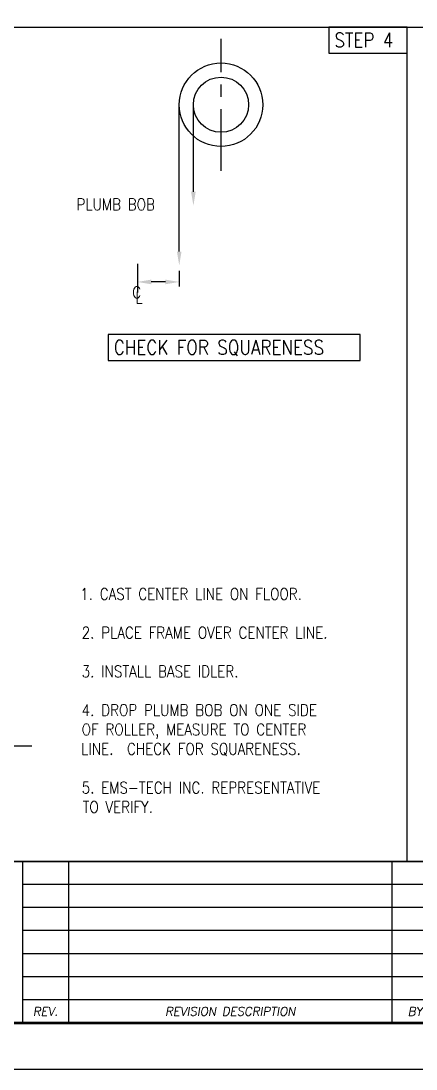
# Model space of a CAD drawing. Extents: x 0 to 13716, y 0 to 9144.
# Drawn here: x 3127 to 4757, y 0 to 4330 of the extents above; entities that cross this region are included whole.
import ezdxf
from ezdxf.enums import TextEntityAlignment as Align

# ---------------------------------------------------------------- set-up
doc = ezdxf.new("R2010")
doc.units = 0
doc.header["$LTSCALE"] = 8
doc.linetypes.add('CENTER', pattern=[50.8, 31.75, -6.35, 6.35, -6.35])
for name, color, linetype in [('EMS_BORDER', 7, 'CONTINUOUS'), ('EMS_CL', 1, 'CENTER'), ('EMS_DIM', 3, 'CONTINUOUS'), ('EMS_OBJECT', 2, 'CONTINUOUS'), ('EMS_SHEET', 252, 'CONTINUOUS'), ('EMS_TXT', 2, 'CONTINUOUS')]:
    doc.layers.add(name, color=color, linetype=linetype)
doc.styles.add('EMS', font='Romans.shx', dxfattribs={"width": 0.85, "height": 48})
doc.styles.add('EMS_STATUS', font='txt', dxfattribs={"oblique": 15, "height": 4.7625})
doc.styles.add('ROMANS', font='Romans', dxfattribs={"width": 0.85, "height": 48})

# ---------------------------------------------------------------- blocks, each defined once
blk = doc.blocks.new('EMS_BORDER')
at = {"layer": 'EMS_BORDER'}
for p, q in [((208.88, 57.17), (208.88, 12.7)), ((221.58, 57.17), (221.58, 12.7)), ((310.53, 57.17), (310.53, 12.7)), ((355, 50.82), (208.88, 50.82)), ((355, 44.47), (208.88, 44.47)), ((355, 38.11), (208.88, 38.11)), ((355, 31.76), (208.88, 31.76)), ((355, 25.41), (208.88, 25.41)), ((355, 19.05), (208.88, 19.05))]:
    blk.add_line(p, q, dxfattribs=at)
at = {"layer": 'EMS_BORDER', "const_width": 0.762}
blk.add_lwpolyline([(900.7, 12.7), (26.4, 12.7, -0.414214), (25.4, 13.7), (25.4, 595.9, -0.414214), (26.4, 596.9), (900.7, 596.9, -0.414214), (901.7, 595.9), (901.7, 13.7, -0.414214)], format="xyb", close=True, dxfattribs=at)
at = {"layer": 'EMS_BORDER', "const_width": 0.508}
blk.add_lwpolyline([(901.7, 57.17), (25.4, 57.17)], dxfattribs=at)
at = {"layer": 'EMS_BORDER', "color": 3, "style": 'EMS', "oblique": 10}
for s, height, p in [('REV.', 2.369, (215.23, 15.88)), ('REVISION DESCRIPTION', 2.3693, (266.06, 15.88)), ('BY', 2.369, (316.88, 15.88))]:
    blk.add_text(s, height=height, dxfattribs=at).set_placement(p, align=Align.MIDDLE_CENTER)
at = {"layer": 'EMS_BORDER', "color": 2, "style": 'EMS', "width": 0.85}
for tag, p in [('SCALE', (608.16, 47.68)), ('DATE', (608.16, 36.58)), ('DRAWN', (608.16, 25.48)), ('CHECKED', (608.16, 14.38))]:
    blk.add_attdef(tag, text='', height=3.17, dxfattribs=at).set_placement(p, align=Align.CENTER)
at = {"layer": 'EMS_BORDER', "color": 7, "style": 'EMS_STATUS', "oblique": 15}
for tag, p in [('STATUSLINE1', (678.04, 46.72)), ('STATUSLINE2', (678.04, 40.37))]:
    blk.add_attdef(tag, text='', height=4.76, dxfattribs=at).set_placement(p, align=Align.CENTER)
at = {"layer": 'EMS_BORDER', "color": 7, "style": 'EMS', "width": 0.85}
for tag, height, p in [('DRAWINGTITLELINE1', 3.81, (856.17, 43.6)), ('DRAWINGTITLELINE2', 3.81, (856.17, 37.25)), ('DRAWINGTITLELINE3', 3.81, (856.17, 30.9)), ('PROJECTTITLELINE1', 3.81, (678.04, 23.6)), ('PROJECTTITLELINE2', 3.81, (678.04, 17.25)), ('DWGNO1', 3.97, (856.17, 15.25))]:
    blk.add_attdef(tag, text='', height=height, dxfattribs=at).set_placement(p, align=Align.CENTER)
at = {"layer": 'EMS_BORDER', "color": 2, "style": 'EMS', "oblique": 10, "width": 0.85}
blk.add_attdef('APP', text='', height=2.54, dxfattribs=at).set_placement((818.7, 15.96), align=Align.CENTER)
at = {"layer": 'EMS_BORDER', "color": 7, "style": 'EMS', "width": 0.85}
blk.add_attdef('REV', text='', height=3.81, dxfattribs=at).set_placement((893.7, 17.14), align=Align.MIDDLE_CENTER)
blk = doc.blocks.new('*U167')
at = {"layer": 'EMS_DIM'}
blk.add_lwpolyline([(3780.2, 3377.1), (3780.2, 3983.6)], dxfattribs=at)
blk.add_solid([(3789.7, 3377.1), (3780.2, 3319.9), (3770.6, 3377.1)], dxfattribs=at)
blk = doc.blocks.new('*U168')
at = {"layer": 'EMS_DIM'}
blk.add_lwpolyline([(3838.7, 3623.8), (3838.7, 3983.6)], dxfattribs=at)
blk.add_solid([(3848.2, 3623.8), (3838.7, 3566.7), (3829.1, 3623.8)], dxfattribs=at)
blk = doc.blocks.new('*U169')
at = {"layer": 'EMS_TXT', "style": 'ROMANS', "width": 0.85}
blk.add_text('PLUMB BOB', height=48, dxfattribs=at).set_placement((3356.2, 3547.7))
blk = doc.blocks.new('*U207')
at = {"layer": 'EMS_TXT', "style": 'ROMANS', "width": 0.85}
for s, p in [('1. CAST CENTER LINE ON FLOOR.', (3371.8, 1938.6)), ('2. PLACE FRAME OVER CENTER LINE.', (3377.7, 1778.6)), ('3. INSTALL BASE IDLER.', (3377.7, 1618.6)), ('4. DROP PLUMB BOB ON ONE SIDE', (3377.7, 1458.6)), ('OF ROLLER, MEASURE TO CENTER', (3377.7, 1378.6)), ('LINE.  CHECK FOR SQUARENESS.', (3375.7, 1298.6)), ('5. EMS-TECH INC. REPRESENTATIVE', (3377.7, 1138.6)), ('TO VERIFY.', (3381.5, 1058.6))]:
    blk.add_text(s, height=48, dxfattribs=at).set_placement(p)
blk = doc.blocks.new('*U248')
at = {"layer": 'EMS_TXT', "style": 'ROMANS', "width": 0.85}
blk.add_text('C', height=48, dxfattribs=at).set_placement((3586.3, 3184.5))
blk = doc.blocks.new('*U249')
at = {"layer": 'EMS_TXT', "style": 'ROMANS', "width": 0.85}
blk.add_text('L', height=48, dxfattribs=at).set_placement((3599.8, 3162.2))

msp = doc.modelspace()

# ---------------------------------------------------------------- linework, layer by layer
at = {"layer": 'EMS_CL'}
for p, q in [((3952.659, 3711.126), (3952.659, 4256.126)), ((3607.659, 3326.212), (3607.659, 3207.519))]:
    msp.add_line(p, q, dxfattribs=at)
at = {"layer": 'EMS_DIM'}
for p, q in [((3780.159, 3297.071), (3780.159, 3232.519)), ((3723.009, 3251.569), (3664.809, 3251.569)), ((3171.669, 1334.21), (593.804, 1334.21))]:
    msp.add_line(p, q, dxfattribs=at)
for points in [[(3664.809, 3261.094), (3664.809, 3242.044), (3607.659, 3251.569)], [(3723.009, 3261.094), (3723.009, 3242.044), (3780.159, 3251.569)]]:
    msp.add_solid(points, dxfattribs=at)
at = {"layer": 'EMS_OBJECT'}
for p, q in [((381, 4303.423), (13525.5, 4303.423)), ((4720.835, 857.588), (4720.835, 4303.423))]:
    msp.add_line(p, q, dxfattribs=at)
for radius in [172.5, 114]:
    msp.add_circle((3952.659, 3983.626), radius, dxfattribs=at)
at = {"layer": 'EMS_SHEET'}
msp.add_lwpolyline([(0, 9144), (0, 0), (13716, 0), (13716, 9144)], close=True, dxfattribs=at)
at = {"layer": 'EMS_TXT'}
for points in [[(4397.036, 4303.423), (4397.036, 4196.266), (4720.835, 4196.266), (4720.835, 4303.423)], [(3486.688, 3033.911), (3486.688, 2926.755), (4527.127, 2926.755), (4527.127, 3033.911)]]:
    msp.add_lwpolyline(points, close=True, dxfattribs=at)

# ---------------------------------------------------------------- block references
at = {"layer": 'EMS_OBJECT', "xscale": 15, "yscale": 15, "zscale": 15}
msp.add_blockref('EMS_BORDER', (0, 0), dxfattribs=at)
at = {"layer": 'EMS_OBJECT'}
for name in ['*U167', '*U168', '*U169', '*U248', '*U249', '*U207']:
    msp.add_blockref(name, (0, 0), dxfattribs=at)

# ---------------------------------------------------------------- texts
at = {"layer": 'EMS_TXT', "color": 7, "style": 'ROMANS', "width": 0.85}
for s, height, p in [('STEP 4', 59.5312, (4420.52, 4220.909)), ('CHECK FOR SQUARENESS', 59.53125, (3510.171, 2951.397))]:
    msp.add_text(s, height=height, dxfattribs=at).set_placement(p)

doc.saveas('drawing.dxf')
